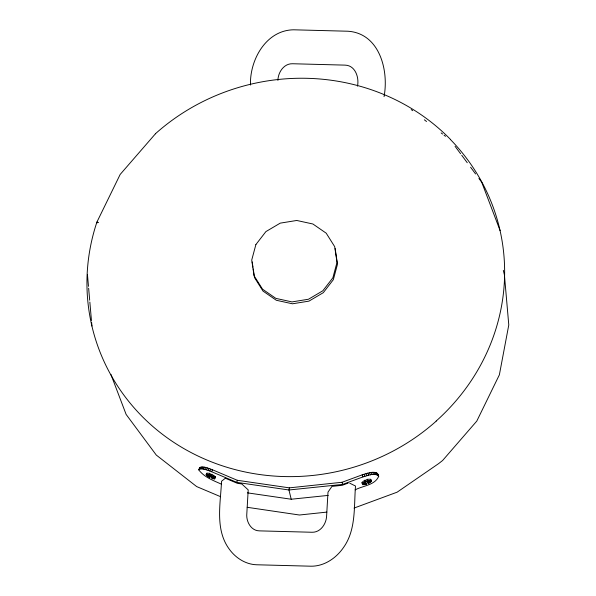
<?xml version="1.0" encoding="UTF-8"?>
<svg xmlns="http://www.w3.org/2000/svg" width="596" height="596" viewBox="0 0 596 596"><rect width="100%" height="100%" fill="white"/><g stroke="black" fill="none" stroke-linecap="round" stroke-linejoin="round"><path stroke-width="0.89" d="M250.476 85.057C249.635 60.047 265.98 30.195 293.612 29.8L347.96 31.23C379.6 33.361 388.972 70.47 384.048 96.619M357.503 86.152C359.276 77.547 355.365 65.381 345.091 65.128L292.517 63.742C283.8 63.467 278.049 72.474 277.907 80.415M355.156 489.882C362.167 485.911 375.525 485.159 378.676 476.159C374.638 472.218 367.665 475.772 362.949 476.919L342.625 484.421L288.948 489.987L236.88 482.402L237.282 480.279L212.541 469.812C208.622 468.575 204.011 465.811 199.921 467.547L198.781 469.894C204.242 477.254 213.465 480.592 221.556 484.213M378.706 476.755C377.551 468.821 366.987 473.582 362.167 474.856L342.082 482.268L289.351 487.856L288.948 489.987L291.22 499.232L328.24 495.395M215.238 477.776L215.044 476.971L213.51 476.323M377.745 475.355L377.924 474.692M362.055 482.753L362.249 483.557L365.437 482.38M199.921 467.547L198.781 469.894M198.99 469.454L200.368 467.219M199.436 469.127L200.107 468.925L201.038 467.018M200.107 468.925L201.001 468.851L201.932 466.944M201.001 468.851L202.089 468.903L203.02 466.996M202.089 468.903L203.363 469.089L204.294 467.182M203.363 469.089L204.793 469.395L205.724 467.488M204.793 469.395L206.365 469.812L207.296 467.912M206.365 469.812L208.041 470.348L208.972 468.441M206.134 474.528L206.827 473.12L209.621 473.321L209.889 474.416L209.196 475.824L206.134 474.528L208.928 474.729L209.621 473.321M207.021 473.924L206.67 473.433M208.041 470.348L209.799 470.989L210.731 469.082M209.799 470.989L211.61 471.719L212.541 469.812M209.397 476.629L206.335 475.332L209.665 477.724L209.397 476.629L210.083 475.221M209.665 477.724L210.358 476.316M211.863 474.267L215.193 476.658L214.508 478.074L211.446 476.778L211.982 475.675M215.394 477.463L214.709 478.871L211.908 478.677L211.64 477.575L212.176 476.48M155.407 133.817L120.176 174.434L96.917 222.07A211.438 199.191 -13.8 0 0 141.185 415.479A208.816 196.717 -13.8 0 0 436.25 421.096M362.48 483.87L365.4 481.59L364.856 480.16L361.936 482.432L362.48 483.87L365.668 482.693L365.4 481.59M367.926 482.298L368.47 483.728L371.39 481.456L370.846 480.018M365.713 483.475L368.045 482.611L367.777 481.516L365.244 481.575L364.975 480.48L367.307 479.616M365.244 481.575L366.354 481.002L366.51 481.71L367.777 481.516L370.965 480.339L370.772 479.534M348.101 483.118L342.178 485.308L331.95 486.388L328.001 492.11L326.63 515.585C326.496 523.526 320.737 532.533 312.021 532.258L259.446 530.872C250.797 530.783 245.954 521.232 246.826 513.484L248.204 489.875L241.79 483.959L237.372 483.311L225.34 478.223L221.548 481.255C220.55 503.642 214.791 529.65 229.378 549.296C235.688 558.012 245.656 564.39 256.585 564.77L310.933 566.2C324.276 566.386 336.33 558.072 343.624 547.337C356.237 529.531 353.853 506.54 355.514 486.023L349.763 483.207M371.189 480.652L368 481.829L367.732 480.734L371.189 480.652L370.645 479.221L367.188 479.296L367.576 480.711M365.862 483.498L362.673 484.675L366.138 484.593L365.125 481.255M368.47 483.728L368.201 482.633L371.39 481.456M353.994 508.09L397.13 492.177L438.552 463.666L442.605 460.507L476.793 421.089L499.366 374.854L508.783 324.962L504.41 274.808L503.315 270.368M326.846 512.106L299.445 515.011L247.184 507.3M237.282 480.279L289.351 487.856M247.377 492.847L291.22 499.232M211.446 476.919L210.202 476.629L209.934 475.533L207.631 474.558M98.593 222.531L96.917 222.07L97.133 222.941M211.707 474.58L209.464 473.634L209.732 474.729L210.924 475.064L211.163 475.764M211.61 471.719L236.88 482.402M212.899 475.69L215.193 476.658M211.64 477.575L214.709 478.871M220.595 496.692L196.665 486.574L156.279 455.061L126.121 414.414L110.893 374.377M209.732 474.729L211.029 475.444M214.508 478.074L211.17 475.675L211.446 476.778M411.203 109.552L412.663 110.692M424.345 119.803L426.535 121.517M441.129 132.908L442.59 134.048M444.05 135.188L445.51 136.328M455.061 146.296L460.611 153.775M461.721 155.265L467.264 162.745M470.594 167.23L475.593 173.965M478.916 178.45L481.695 182.19L500.111 230.615M377.618 473.537L378.676 476.159M377.104 473.082L377.886 475.146M376.344 472.74L377.134 474.796M375.368 472.509L376.15 474.565M374.184 472.397L374.966 474.453M372.813 472.405L373.603 474.468M371.286 472.539L372.068 474.595M369.609 472.784L370.399 474.848M367.836 473.149L368.619 475.213M365.981 473.626L366.764 475.683M367.456 480.398L368.201 482.633M364.082 474.192L364.864 476.256M365.586 483.155L366.138 484.593M362.167 474.856L362.949 476.919M342.082 482.268L342.625 484.421M208.928 474.729L209.196 475.824M335.146 248.532L337.485 264.199L333.328 279.695L323.315 292.666L308.959 301.129L292.457 303.796L276.32 300.272L263 291.079L254.529 277.624L253.233 268.923M252.19 261.957L252.972 267.179M87.433 274.354L88.476 286.348M88.64 288.196L89.683 300.19M89.847 302.038L91.456 320.492M91.62 322.339L91.94 326.027M155.377 133.787A208.816 196.717 -13.8 0 1 450.449 139.397M450.375 139.464A211.379 199.131 -13.8 0 1 436.183 421.029M255.885 244.569L251.728 260.065L254.067 275.739L262.538 289.187L275.859 298.38L291.995 301.911L308.497 299.237L322.846 290.774L332.866 277.81L337.016 262.307L334.684 246.64L326.206 233.185L312.885 223.992L296.748 220.468L280.247 223.135L265.898 231.598L255.885 244.569"/></g></svg>
